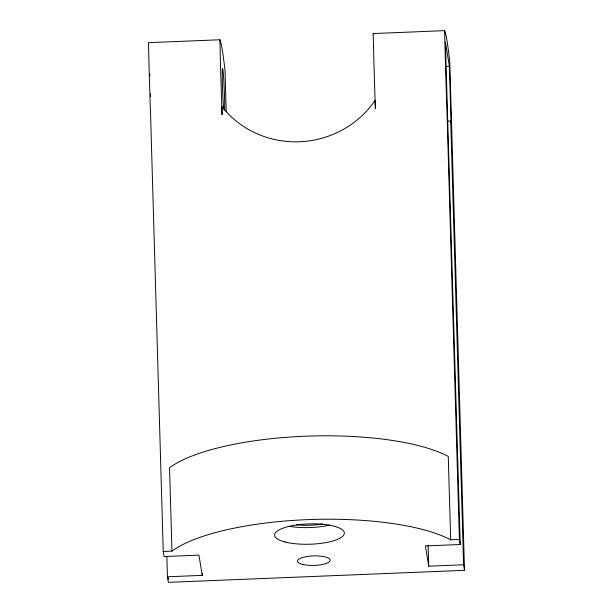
<?xml version="1.0" encoding="UTF-8"?>
<svg xmlns="http://www.w3.org/2000/svg" width="613" height="613" viewBox="0 0 613 613"><rect width="100%" height="100%" fill="white"/><g stroke="black" fill="none" stroke-linecap="round" stroke-linejoin="round"><path stroke-width="0.92" d="M226.212 111.635L225.025 70.641A273.122 10.344 87.7 0 0 219.914 39.768L148.492 42.665A222.565 8.429 87.7 0 0 150.668 117.734L163.25 551.478L164.085 556.535L198.926 555.125L202.282 575.369L167.441 576.779L166.859 556.696M219.914 39.768A222.565 8.429 87.7 0 0 222.09 114.838L221.852 106.501A93.498 89.36 -9.4 0 0 375.148 100.279L375.394 108.616A222.565 8.429 87.7 0 1 373.217 33.546L444.64 30.65A273.122 10.344 87.7 0 1 449.75 61.522L464.508 570.335L168.36 582.35L167.441 576.779M445.62 66.472L449.406 66.319L451.053 123.044L450.716 121.014L447.888 121.129M163.25 551.478L171.962 551.125A153.963 44.895 -1.7 0 1 307.052 519.655A153.963 44.895 -1.7 0 1 450.693 539.808L459.398 539.455L460.24 544.52L425.399 545.93L428.748 566.182L463.589 564.765L464.508 570.335M449.406 66.319L445.383 42.029L460.24 544.52M450.716 121.014L463.589 564.765M459.398 539.455L446.816 105.72A222.565 8.429 87.7 0 1 444.64 30.65M450.693 539.808L448.272 456.401A153.963 44.895 -1.7 0 0 304.63 436.241A153.963 44.895 -1.7 0 0 169.54 467.711L171.962 551.125M428.135 545.141L428.748 566.182M202.229 573.454L202.282 575.369M168.223 577.569L168.276 579.484M149.825 73.974L149.879 75.866M150.4 93.827L150.476 96.662M223.768 109.106A21.984 0.835 87.7 0 1 222.243 75.774A21.984 0.835 87.7 0 1 223.569 76.977A21.984 0.835 87.7 0 1 224.634 109.888M322.484 523.87A27.041 7.885 -1.7 0 1 296.324 524.705M329.579 525.057A34.895 10.176 -1.7 0 1 288.953 526.268M373.217 33.546A273.122 10.344 87.7 0 1 373.593 34.573M285.045 541.999A34.895 10.176 -1.7 0 0 343.226 535.708A34.895 10.176 -1.7 0 0 300.048 524.529A34.895 10.176 -1.7 0 0 285.045 541.999M302.868 564.466A16.329 4.758 -1.7 0 0 329.794 561.24A16.329 4.758 -1.7 0 0 308.86 556.244A16.329 4.758 -1.7 0 0 302.868 564.466"/></g></svg>
